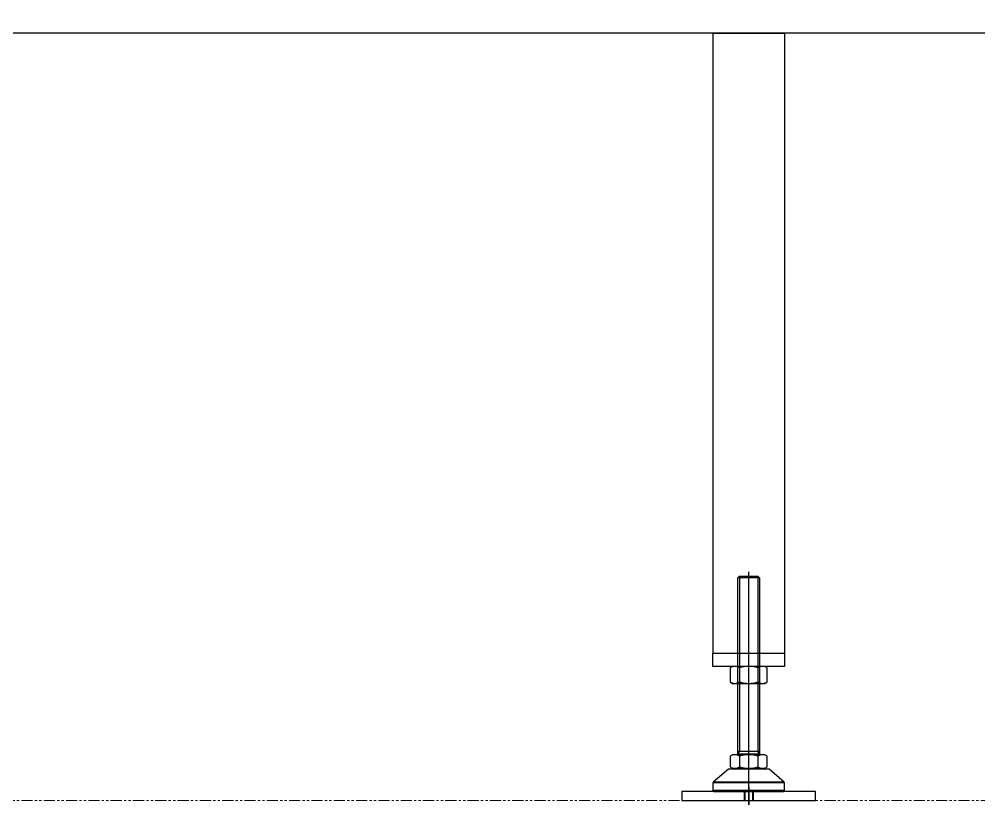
# Model space of a CAD drawing. Header units: inches. Extents: x 0 to 23821, y 0 to 11279.
# Drawn here: x 3060 to 4135, y 6389 to 7269 of the extents above; entities that cross this region are included whole.
import ezdxf

# ---------------------------------------------------------------- set-up
doc = ezdxf.new("R2010")
doc.units = ezdxf.units.IN
doc.header["$LTSCALE"] = 10
doc.header["$MEASUREMENT"] = 0
doc.linetypes.add('PHANTOM', pattern=[2.5, 1.25, -0.25, 0.25, -0.25, 0.25, -0.25])
doc.layers.add('33', color=3, linetype='PHANTOM', lineweight=9)

# ---------------------------------------------------------------- blocks, each defined once
blk = doc.blocks.new('A$Cd79cac07')
at = {"color": 0}
for p, q in [((-1180, -80), (-1180, -774.5)), ((-1180, -80), (-1100, -80)), ((-1100, -80), (-1100, -774.5)), ((-1140, -944.5), (-1140, -683.5)), ((-1152, -690.1), (-1150.4, -688.5)), ((-1128, -690.1), (-1152, -690.1)), ((-1150.4, -688.5), (-1129.6, -688.5)), ((-1150.4, -688.5), (-1150.4, -764.5)), ((-1150.4, -690.1), (-1150.4, -884.7)), ((-1129.6, -688.5), (-1128, -690.1)), ((-1129.6, -688.5), (-1129.6, -764.5)), ((-1129.6, -690.1), (-1129.6, -884.7)), ((-1180, -774.5), (-1100, -774.5)), ((-1180, -774.5), (-1100, -774.5)), ((-1180, -789.5), (-1180, -774.5)), ((-1100, -774.5), (-1100, -789.5)), ((-1100, -789.5), (-1180, -789.5)), ((-1150.4, -791.1), (-1150.4, -806.9)), ((-1129.6, -791.1), (-1129.6, -806.9)), ((-1128, -884.7), (-1152, -884.7)), ((-1152, -887.5), (-1150.4, -884.7)), ((-1128, -887.7), (-1152, -887.7)), ((-1150.4, -890.1), (-1150.4, -901.9)), ((-1128, -887.5), (-1129.6, -884.7)), ((-1129.6, -890.1), (-1129.6, -901.9)), ((-1117.2, -904.7), (-1162.8, -904.7)), ((-1158, -903.5), (-1158, -904.5)), ((-1122, -903.5), (-1122, -904.5)), ((-1100, -920), (-1180, -920)), ((-1100.3, -919.2), (-1179.7, -919.2)), ((-1140, -924.5), (-1140, -944.5)), ((-1100, -928.5), (-1180, -928.5)), ((-1145, -929.5), (-1145, -939.5)), ((-1144.2, -929.5), (-1144.2, -939.5)), ((-1135.8, -929.5), (-1135.8, -939.5)), ((-1135, -929.5), (-1135, -939.5))]:
    blk.add_line(p, q, dxfattribs=at)
for points in [[(-2540, 0), (-110, 0), (-110, -80), (-2540, -80)], [(-1122, -789.5), (-1158, -789.5), (-1160.8, -791.1), (-1160.8, -806.9), (-1158, -808.5), (-1122, -808.5), (-1119.2, -806.9), (-1119.2, -791.1)], [(-1122, -888.5), (-1158, -888.5), (-1160.8, -890.1), (-1160.8, -901.9), (-1158, -903.5), (-1122, -903.5), (-1119.2, -901.9), (-1119.2, -890.1)], [(-1065, -929.5), (-1215, -929.5), (-1215, -939.5), (-1065, -939.5)]]:
    blk.add_lwpolyline(points, close=True, dxfattribs=at)
for points in [[(-1152, -887.7), (-1152, -690.1)], [(-1128, -690.1), (-1128, -887.7)]]:
    blk.add_lwpolyline(points, dxfattribs=at)
blk.add_lwpolyline([(-1117.9, -904.5), (-1162.1, -904.5, 0.179033), (-1162.8, -904.7), (-1179.7, -919.2, 0.218944), (-1180, -920), (-1180, -928.5, 0.414214), (-1179, -929.5), (-1101, -929.5, 0.414214), (-1100, -928.5), (-1100, -920, 0.218944), (-1100.3, -919.2), (-1117.2, -904.7, 0.179033)], format="xyb", close=True, dxfattribs=at)
for centre, radius, start, end in [((-1155.6, -798.7), 9.2, 55.6158, 115.6158), ((-1140, -823.9), 34.4, 72.412, 107.588), ((-1124.4, -798.7), 9.2, 64.3842, 124.3842), ((-1155.6, -799.3), 9.2, 244.3842, 304.3842), ((-1140, -774.1), 34.4, 252.412, 287.588), ((-1124.4, -799.3), 9.2, 235.6158, 295.6158), ((-1155.6, -897.7), 9.2, 55.6158, 115.6158), ((-1152.8, -887.7), 0.8, 270, 0), ((-1140, -922.9), 34.4, 72.412, 107.588), ((-1124.4, -897.7), 9.2, 64.3842, 124.3842), ((-1127.2, -887.7), 0.8, 180, 270), ((-1155.6, -894.3), 9.2, 244.3842, 304.3842), ((-1140, -869.1), 34.4, 252.412, 287.588), ((-1124.4, -894.3), 9.2, 235.6158, 295.6158)]:
    blk.add_arc(centre, radius, start, end, dxfattribs=at)

msp = doc.modelspace()

# ---------------------------------------------------------------- linework, layer by layer
at = {"layer": '33'}
msp.add_line((1437.14339049, 6394.23973882, -227228.55083111), (8237.14339049, 6394.23973882, -227228.55083111), dxfattribs=at)

# ---------------------------------------------------------------- block references
at = {"color": 252}
msp.add_blockref('A$Cd79cac07', (5017.14339049, 7333.73973882, -227228.55083111), dxfattribs=at)

doc.saveas('drawing.dxf')
